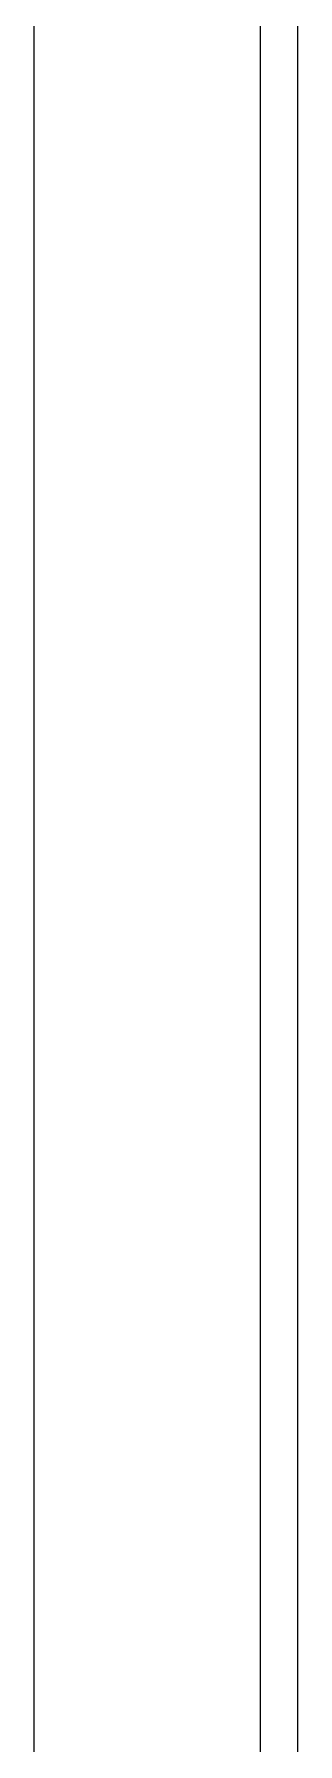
# Model space of a CAD drawing. Header units: metres. Extents: x 2 to 323, y -2 to 254.
# Drawn here: x 66.88 to 67.95, y 99.04 to 105.94 of the extents above; entities that cross this region are included whole.
import ezdxf

# ---------------------------------------------------------------- set-up
doc = ezdxf.new("R2010")
doc.units = ezdxf.units.M
doc.layers.add('0-MUROS EXISTENTES', color=7, linetype='Continuous')
doc.layers.add('0-PROYECCIONES', color=7, linetype='Continuous')

msp = doc.modelspace()

# ---------------------------------------------------------------- linework, layer by layer
at = {"layer": '0-MUROS EXISTENTES'}
for p, q in [((67.946, 98.888), (67.946, 119.861)), ((67.946, 98.888), (67.946, 119.861)), ((67.796, 98.788), (67.796, 119.601)), ((67.796, 98.788), (67.796, 119.601))]:
    msp.add_line(p, q, dxfattribs=at)
at = {"layer": '0-PROYECCIONES'}
msp.add_line((66.883, 45.561), (66.883, 119.575), dxfattribs=at)

doc.saveas('drawing.dxf')
